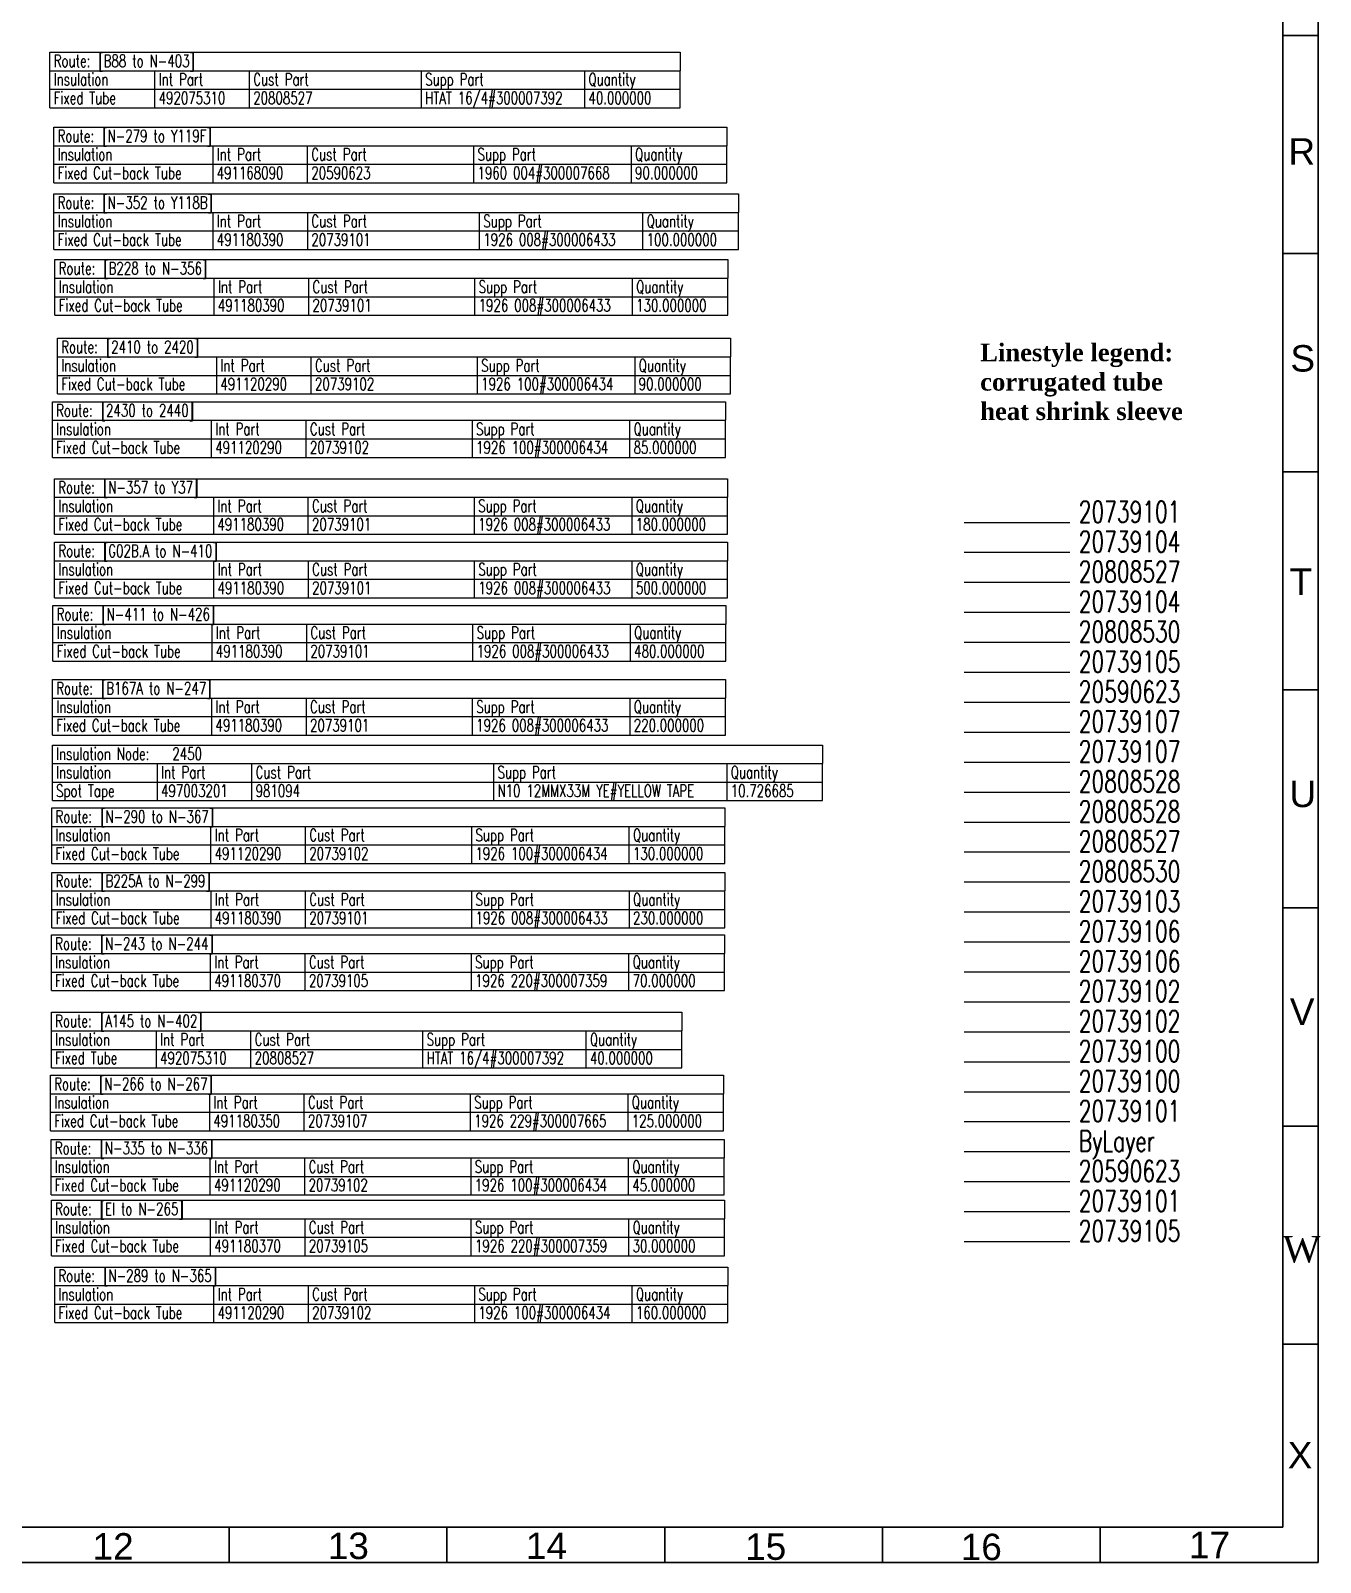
# Model space of a CAD drawing. Header units: millimetres. Extents: x -78 to 6757, y -2226 to 2184.
# Drawn here: x 4406 to 5138, y -873 to -4 of the extents above; entities that cross this region are included whole.
import ezdxf

# ---------------------------------------------------------------- set-up
doc = ezdxf.new("R2010")
doc.units = ezdxf.units.MM
doc.layers.add('Leoni-Framelayer', color=7, linetype='Continuous')
doc.styles.add('DEFAULT', font='simplex.shx', dxfattribs={"height": 3, "bigfont": 'bigfont.shx'})
doc.styles.add('HS-INSULATION-LEGEND', font='ROMANS.SHX', dxfattribs={"width": 0.7, "height": 12})
doc.styles.add('HS-TABLE-INSULATION', font='ROMANS.SHX', dxfattribs={"width": 0.7, "height": 7})
doc.styles.get("Standard").update_dxf_attribs({"font": 'TIMES.TTF'})
doc.linetypes.add('20590623', pattern='A,0.0001,-0.2,[132,ltypeshp.shx,S=0.2,R=0,X=-0.2,Y=0],-0.2', length=0.4001)
doc.linetypes.add('20739100', pattern='A,0.0001,-0.2,[132,ltypeshp.shx,S=0.2,R=0,X=-0.2,Y=0],-0.2', length=0.4001)
doc.linetypes.add('20739101', pattern='A,0.0001,-0.2,[132,ltypeshp.shx,S=0.2,R=0,X=-0.2,Y=0],-0.2', length=0.4001)
doc.linetypes.add('20739102', pattern='A,0.0001,-0.2,[132,ltypeshp.shx,S=0.2,R=0,X=-0.2,Y=0],-0.2', length=0.4001)
doc.linetypes.add('20739103', pattern='A,0.0001,-0.2,[132,ltypeshp.shx,S=0.2,R=0,X=-0.2,Y=0],-0.2', length=0.4001)
doc.linetypes.add('20739104', pattern='A,0.0001,-0.2,[132,ltypeshp.shx,S=0.2,R=0,X=-0.2,Y=0],-0.2', length=0.4001)
doc.linetypes.add('20739105', pattern='A,0.0001,-0.2,[132,ltypeshp.shx,S=0.2,R=0,X=-0.2,Y=0],-0.2', length=0.4001)
doc.linetypes.add('20739106', pattern='A,0.0001,-0.2,[132,ltypeshp.shx,S=0.2,R=0,X=-0.2,Y=0],-0.2', length=0.4001)
doc.linetypes.add('20739107', pattern='A,0.0001,-0.2,[132,ltypeshp.shx,S=0.2,R=0,X=-0.2,Y=0],-0.2', length=0.4001)
doc.linetypes.add('20808527', pattern='A,0.4,-0.2,["X",Standard,S=0.3,R=0,X=-0.1,Y=-0.15],-0.2', length=0.8)
doc.linetypes.add('20808528', pattern='A,0.4,-0.2,["X",Standard,S=0.3,R=0,X=-0.1,Y=-0.15],-0.2', length=0.8)
doc.linetypes.add('20808530', pattern='A,0.4,-0.2,["X",Standard,S=0.3,R=0,X=-0.1,Y=-0.15],-0.2', length=0.8)
doc.linetypes.add('ZIPPED_TUBE', pattern='A,0.0001,-0.25,["~",Standard,S=1,R=0,X=-0.3,Y=-0.6],-0.25', length=0.5001)

# ---------------------------------------------------------------- blocks, each defined once
blk = doc.blocks.new('3rd page_new')
at = {"color": 92, "linetype": 'Continuous'}
blk.add_lwpolyline([(5136.47, -873.03), (3036.47, -873.03), (3036.47, 2096.98), (5136.47, 2096.98), (5136.47, -873.03), (5136.47, -873.03)], dxfattribs=at)
at = {"layer": 'Leoni-Framelayer', "linetype": 'Continuous', "lineweight": 35}
for p, q in [((5136.47, -749.28), (5116.47, -749.28)), ((4518.82, -873.03), (4518.82, -853.03)), ((4642.35, -873.03), (4642.35, -853.03)), ((4765.88, -873.03), (4765.88, -853.03)), ((4889.41, -873.03), (4889.41, -853.03)), ((5012.94, -873.03), (5012.94, -853.03))]:
    blk.add_line(p, q, dxfattribs=at)
for points in [[(5136.47, -873.03), (5136.47, 2096.97), (3036.47, 2096.97), (3036.47, -873.03)], [(5116.47, -853.03), (5116.47, 2076.97), (3056.47, 2076.97), (3056.47, -853.03)]]:
    blk.add_lwpolyline(points, close=True, dxfattribs=at)
at = {"layer": 'Leoni-Framelayer', "linetype": 'Continuous', "lineweight": 35, "char_height": 15, "width": 1.6999}
for s, insert, attachment_point in [('W', (5116.45, -687.88), 1), ('{\\fArial|b0|i0|c0|p34;X}', (5119.29, -804.76), 1), ('{\\fArial|b0|i0|c0|p34;12}', (4464.7, -856.44), 3), ('{\\fArial|b0|i0|c0|p34;13}', (4574.79, -856.16), 1), ('{\\fArial|b0|i0|c0|p34;14}', (4710.46, -856.12), 3), ('{\\fArial|b0|i0|c0|p34;15}', (4834.82, -856.6), 3), ('{\\fArial|b0|i0|c0|p34;16}', (4957.11, -856.77), 3), ('{\\fArial|b0|i0|c0|p34;17}', (5086.56, -855.68), 3)]:
    blk.add_mtext(s, dxfattribs=dict(at, insert=insert, attachment_point=attachment_point))
blk = doc.blocks.new('3rd page_new1')
at = {"layer": 'Leoni-Framelayer', "linetype": 'Continuous', "lineweight": 35}
for p, q in [((5136.47, -254.28), (5116.47, -254.28)), ((5136.47, -378.03), (5116.47, -378.03)), ((5136.47, -501.78), (5116.47, -501.78)), ((5136.47, -625.53), (5116.47, -625.53))]:
    blk.add_line(p, q, dxfattribs=at)
at = {"linetype": 'ZIPPED_TUBE'}
blk.add_blockref('3rd page_new', (0, 0), dxfattribs=at)
blk.add_blockref('3rd page_new', (0, 0), dxfattribs=at)
at = {"layer": 'Leoni-Framelayer', "linetype": 'Continuous', "lineweight": 35, "char_height": 15, "width": 1.6999, "attachment_point": 1}
for s, insert in [('{\\fArial|b0|i0|c0|p34;T}', (5120.36, -309.14)), ('{\\fArial|b0|i0|c0|p34;U}', (5120.25, -429.57)), ('{\\fArial|b0|i0|c0|p34;V}', (5120.48, -553.09))]:
    blk.add_mtext(s, dxfattribs=dict(at, insert=insert))
blk = doc.blocks.new('3rdpage')
at = {"linetype": 'ZIPPED_TUBE'}
blk.add_blockref('3rd page_new1', (0, 0), dxfattribs=at)
blk = doc.blocks.new('3rdpage_')
at = {"layer": 'Leoni-Framelayer', "linetype": 'Continuous', "lineweight": 35}
for p, q in [((5136.47, -6.78), (5116.47, -6.78)), ((5136.47, -130.53), (5116.47, -130.53))]:
    blk.add_line(p, q, dxfattribs=at)
at = {"linetype": 'ZIPPED_TUBE'}
blk.add_blockref('3rdpage', (0, 0), dxfattribs=at)
at = {"layer": 'Leoni-Framelayer', "linetype": 'Continuous', "lineweight": 35, "char_height": 15, "width": 1.6999, "attachment_point": 1}
for s, insert in [('{\\fArial|b0|i0|c0|p34;R}', (5119.7, -65.08)), ('{\\fArial|b0|i0|c0|p34;S}', (5120.8, -182.47))]:
    blk.add_mtext(s, dxfattribs=dict(at, insert=insert))

msp = doc.modelspace()

# ---------------------------------------------------------------- linework, layer by layer
at = {"color": 7, "linetype": 'Continuous'}
for points in [[(4417.22, -26.79), (4417.22, -16.29)], [(4417.22, -16.29), (4774.73, -16.29)], [(4774.73, -16.29), (4774.73, -26.79)], [(4417.22, -26.79), (4774.73, -26.79)], [(4417.22, -47.79), (4417.22, -26.79)], [(4417.22, -47.79), (4417.22, -26.79)], [(4417.22, -26.79), (4774.73, -26.79)], [(4476.76, -47.79), (4476.76, -26.79)], [(4530.41, -47.79), (4530.41, -26.79)], [(4627.94, -47.79), (4627.94, -26.79)], [(4720.57, -47.79), (4720.57, -26.79)], [(4774.73, -47.79), (4774.73, -26.79)], [(4774.73, -47.79), (4774.73, -26.79)], [(4417.22, -37.29), (4774.73, -37.29)], [(4417.22, -47.79), (4774.73, -47.79)], [(4417.22, -47.79), (4774.73, -47.79)], [(4419.41, -69.34), (4419.41, -58.84)], [(4419.41, -58.84), (4801.14, -58.84)], [(4801.14, -58.84), (4801.14, -69.34)], [(4419.41, -69.34), (4801.14, -69.34)], [(4419.41, -90.34), (4419.41, -69.34)], [(4419.41, -90.34), (4419.41, -69.34)], [(4419.41, -69.34), (4801.14, -69.34)], [(4509.71, -90.34), (4509.71, -69.34)], [(4563.35, -90.34), (4563.35, -69.34)], [(4657.62, -90.34), (4657.62, -69.34)], [(4746.99, -90.34), (4746.99, -69.34)], [(4801.14, -90.34), (4801.14, -69.34)], [(4801.14, -90.34), (4801.14, -69.34)], [(4419.41, -79.84), (4801.14, -79.84)], [(4419.41, -90.34), (4801.14, -90.34)], [(4419.41, -90.34), (4801.14, -90.34)], [(4419.45, -107.2), (4419.45, -96.7)], [(4419.45, -96.7), (4807.72, -96.7)], [(4807.72, -96.7), (4807.72, -107.2)], [(4419.45, -107.2), (4807.72, -107.2)], [(4419.45, -128.2), (4419.45, -107.2)], [(4419.45, -128.2), (4419.45, -107.2)], [(4419.45, -107.2), (4807.72, -107.2)], [(4509.75, -128.2), (4509.75, -107.2)], [(4563.4, -128.2), (4563.4, -107.2)], [(4660.93, -128.2), (4660.93, -107.2)], [(4753.56, -128.2), (4753.56, -107.2)], [(4807.72, -128.2), (4807.72, -107.2)], [(4807.72, -128.2), (4807.72, -107.2)], [(4419.45, -117.7), (4807.72, -117.7)], [(4419.45, -128.2), (4807.72, -128.2)], [(4419.45, -128.2), (4807.72, -128.2)], [(4420.05, -144.47), (4420.05, -133.97)], [(4420.05, -133.97), (4801.79, -133.97)], [(4801.79, -133.97), (4801.79, -144.47)], [(4420.05, -144.47), (4801.79, -144.47)], [(4420.05, -165.47), (4420.05, -144.47)], [(4420.05, -165.47), (4420.05, -144.47)], [(4420.05, -144.47), (4801.79, -144.47)], [(4510.35, -165.47), (4510.35, -144.47)], [(4564, -165.47), (4564, -144.47)], [(4658.26, -165.47), (4658.26, -144.47)], [(4747.63, -165.47), (4747.63, -144.47)], [(4801.79, -165.47), (4801.79, -144.47)], [(4801.79, -165.47), (4801.79, -144.47)], [(4420.05, -154.97), (4801.79, -154.97)], [(4420.05, -165.47), (4801.79, -165.47)], [(4420.05, -165.47), (4801.79, -165.47)], [(4421.49, -189.1), (4421.49, -178.6)], [(4421.49, -178.6), (4803.23, -178.6)], [(4803.23, -178.6), (4803.23, -189.1)], [(4421.49, -189.1), (4803.23, -189.1)], [(4421.49, -210.1), (4421.49, -189.1)], [(4421.49, -210.1), (4421.49, -189.1)], [(4421.49, -189.1), (4803.23, -189.1)], [(4511.79, -210.1), (4511.79, -189.1)], [(4565.44, -210.1), (4565.44, -189.1)], [(4659.7, -210.1), (4659.7, -189.1)], [(4749.07, -210.1), (4749.07, -189.1)], [(4803.23, -210.1), (4803.23, -189.1)], [(4803.23, -210.1), (4803.23, -189.1)], [(4421.49, -199.6), (4803.23, -199.6)], [(4418.59, -225.12), (4418.59, -214.62)], [(4418.59, -214.62), (4800.32, -214.62)], [(4421.49, -210.1), (4803.23, -210.1)], [(4421.49, -210.1), (4803.23, -210.1)], [(4800.32, -214.62), (4800.32, -225.12)], [(4418.59, -225.12), (4800.32, -225.12)], [(4418.59, -246.12), (4418.59, -225.12)], [(4418.59, -246.12), (4418.59, -225.12)], [(4418.59, -225.12), (4800.32, -225.12)], [(4508.89, -246.12), (4508.89, -225.12)], [(4562.53, -246.12), (4562.53, -225.12)], [(4656.8, -246.12), (4656.8, -225.12)], [(4746.16, -246.12), (4746.16, -225.12)], [(4800.32, -246.12), (4800.32, -225.12)], [(4800.32, -246.12), (4800.32, -225.12)], [(4418.59, -235.62), (4800.32, -235.62)], [(4418.59, -246.12), (4800.32, -246.12)], [(4418.59, -246.12), (4800.32, -246.12)], [(4419.8, -268.75), (4419.8, -258.25)], [(4419.8, -258.25), (4801.54, -258.25)], [(4801.54, -258.25), (4801.54, -268.75)], [(4419.8, -268.75), (4801.54, -268.75)], [(4419.8, -289.75), (4419.8, -268.75)], [(4419.8, -289.75), (4419.8, -268.75)], [(4419.8, -268.75), (4801.54, -268.75)], [(4510.1, -289.75), (4510.1, -268.75)], [(4563.75, -289.75), (4563.75, -268.75)], [(4658.01, -289.75), (4658.01, -268.75)], [(4747.38, -289.75), (4747.38, -268.75)], [(4801.54, -289.75), (4801.54, -268.75)], [(4801.54, -289.75), (4801.54, -268.75)], [(4419.8, -279.25), (4801.54, -279.25)], [(4419.8, -289.75), (4801.54, -289.75)], [(4419.8, -289.75), (4801.54, -289.75)], [(4419.87, -304.79), (4419.87, -294.29)], [(4419.87, -294.29), (4801.61, -294.29)], [(4801.61, -294.29), (4801.61, -304.79)], [(4419.87, -304.79), (4801.61, -304.79)], [(4419.87, -325.79), (4419.87, -304.79)], [(4419.87, -325.79), (4419.87, -304.79)], [(4419.87, -304.79), (4801.61, -304.79)], [(4510.17, -325.79), (4510.17, -304.79)], [(4563.82, -325.79), (4563.82, -304.79)], [(4658.08, -325.79), (4658.08, -304.79)], [(4747.45, -325.79), (4747.45, -304.79)], [(4801.61, -325.79), (4801.61, -304.79)], [(4801.61, -325.79), (4801.61, -304.79)], [(4419.87, -315.29), (4801.61, -315.29)], [(4418.9, -340.7), (4418.9, -330.2)], [(4418.9, -330.2), (4800.63, -330.2)], [(4419.87, -325.79), (4801.61, -325.79)], [(4419.87, -325.79), (4801.61, -325.79)], [(4800.63, -330.2), (4800.63, -340.7)], [(4418.9, -340.7), (4800.63, -340.7)], [(4418.9, -361.7), (4418.9, -340.7)], [(4418.9, -361.7), (4418.9, -340.7)], [(4418.9, -340.7), (4800.63, -340.7)], [(4509.2, -361.7), (4509.2, -340.7)], [(4562.84, -361.7), (4562.84, -340.7)], [(4657.11, -361.7), (4657.11, -340.7)], [(4746.47, -361.7), (4746.47, -340.7)], [(4800.63, -361.7), (4800.63, -340.7)], [(4800.63, -361.7), (4800.63, -340.7)], [(4418.9, -351.2), (4800.63, -351.2)], [(4418.9, -361.7), (4800.63, -361.7)], [(4418.9, -361.7), (4800.63, -361.7)], [(4418.7, -382.73), (4418.7, -372.23)], [(4418.7, -372.23), (4800.43, -372.23)], [(4800.43, -372.23), (4800.43, -382.73)], [(4418.7, -382.73), (4800.43, -382.73)], [(4418.7, -403.73), (4418.7, -382.73)], [(4418.7, -403.73), (4418.7, -382.73)], [(4418.7, -382.73), (4800.43, -382.73)], [(4509, -403.73), (4509, -382.73)], [(4562.64, -403.73), (4562.64, -382.73)], [(4656.91, -403.73), (4656.91, -382.73)], [(4746.27, -403.73), (4746.27, -382.73)], [(4800.43, -403.73), (4800.43, -382.73)], [(4800.43, -403.73), (4800.43, -382.73)], [(4418.7, -393.23), (4800.43, -393.23)], [(4418.7, -403.73), (4800.43, -403.73)], [(4418.7, -403.73), (4800.43, -403.73)], [(4418.58, -419.9), (4418.58, -409.4)], [(4418.58, -409.4), (4855.43, -409.4)], [(4855.43, -409.4), (4855.43, -419.9)], [(4418.58, -419.9), (4855.43, -419.9)], [(4418.58, -440.9), (4418.58, -419.9)], [(4418.58, -440.9), (4418.58, -419.9)], [(4418.58, -419.9), (4855.43, -419.9)], [(4478.13, -440.9), (4478.13, -419.9)], [(4531.77, -440.9), (4531.77, -419.9)], [(4668.97, -440.9), (4668.97, -419.9)], [(4801.27, -440.9), (4801.27, -419.9)], [(4855.43, -440.9), (4855.43, -419.9)], [(4855.43, -440.9), (4855.43, -419.9)], [(4418.58, -430.4), (4855.43, -430.4)], [(4418.58, -440.9), (4855.43, -440.9)], [(4418.58, -440.9), (4855.43, -440.9)], [(4418.24, -455.5), (4418.24, -445)], [(4418.24, -445), (4799.97, -445)], [(4799.97, -445), (4799.97, -455.5)], [(4418.24, -455.5), (4799.97, -455.5)], [(4418.24, -476.5), (4418.24, -455.5)], [(4418.24, -476.5), (4418.24, -455.5)], [(4418.24, -455.5), (4799.97, -455.5)], [(4508.54, -476.5), (4508.54, -455.5)], [(4562.18, -476.5), (4562.18, -455.5)], [(4656.45, -476.5), (4656.45, -455.5)], [(4745.81, -476.5), (4745.81, -455.5)], [(4799.97, -476.5), (4799.97, -455.5)], [(4799.97, -476.5), (4799.97, -455.5)], [(4418.24, -466), (4799.97, -466)], [(4418.24, -476.5), (4799.97, -476.5)], [(4418.24, -476.5), (4799.97, -476.5)], [(4418.27, -492.06), (4418.27, -481.56)], [(4418.27, -481.56), (4800, -481.56)], [(4800, -481.56), (4800, -492.06)], [(4418.27, -492.06), (4800, -492.06)], [(4418.27, -513.06), (4418.27, -492.06)], [(4418.27, -513.06), (4418.27, -492.06)], [(4418.27, -492.06), (4800, -492.06)], [(4508.57, -513.06), (4508.57, -492.06)], [(4562.21, -513.06), (4562.21, -492.06)], [(4656.48, -513.06), (4656.48, -492.06)], [(4745.84, -513.06), (4745.84, -492.06)], [(4800, -513.06), (4800, -492.06)], [(4800, -513.06), (4800, -492.06)], [(4418.27, -502.56), (4800, -502.56)], [(4418.05, -527.61), (4418.05, -517.11)], [(4418.05, -517.11), (4799.79, -517.11)], [(4418.27, -513.06), (4800, -513.06)], [(4418.27, -513.06), (4800, -513.06)], [(4799.79, -517.11), (4799.79, -527.61)], [(4418.05, -527.61), (4799.79, -527.61)], [(4418.05, -548.61), (4418.05, -527.61)], [(4418.05, -548.61), (4418.05, -527.61)], [(4418.05, -527.61), (4799.79, -527.61)], [(4508.35, -548.61), (4508.35, -527.61)], [(4562, -548.61), (4562, -527.61)], [(4656.26, -548.61), (4656.26, -527.61)], [(4745.63, -548.61), (4745.63, -527.61)], [(4799.79, -548.61), (4799.79, -527.61)], [(4799.79, -548.61), (4799.79, -527.61)], [(4418.05, -538.11), (4799.79, -538.11)], [(4418.05, -548.61), (4799.79, -548.61)], [(4418.05, -548.61), (4799.79, -548.61)], [(4418.04, -571.48), (4418.04, -560.98)], [(4418.04, -560.98), (4775.55, -560.98)], [(4775.55, -560.98), (4775.55, -571.48)], [(4418.04, -571.48), (4775.55, -571.48)], [(4418.04, -592.48), (4418.04, -571.48)], [(4418.04, -592.48), (4418.04, -571.48)], [(4418.04, -571.48), (4775.55, -571.48)], [(4477.58, -592.48), (4477.58, -571.48)], [(4531.23, -592.48), (4531.23, -571.48)], [(4628.76, -592.48), (4628.76, -571.48)], [(4721.39, -592.48), (4721.39, -571.48)], [(4775.55, -592.48), (4775.55, -571.48)], [(4775.55, -592.48), (4775.55, -571.48)], [(4418.04, -581.98), (4775.55, -581.98)], [(4417.53, -607.18), (4417.53, -596.68)], [(4417.53, -596.68), (4799.26, -596.68)], [(4418.04, -592.48), (4775.55, -592.48)], [(4418.04, -592.48), (4775.55, -592.48)], [(4799.26, -596.68), (4799.26, -607.18)], [(4417.53, -607.18), (4799.26, -607.18)], [(4417.53, -628.18), (4417.53, -607.18)], [(4417.53, -628.18), (4417.53, -607.18)], [(4417.53, -607.18), (4799.26, -607.18)], [(4507.83, -628.18), (4507.83, -607.18)], [(4561.47, -628.18), (4561.47, -607.18)], [(4655.74, -628.18), (4655.74, -607.18)], [(4745.1, -628.18), (4745.1, -607.18)], [(4799.26, -628.18), (4799.26, -607.18)], [(4799.26, -628.18), (4799.26, -607.18)], [(4417.53, -617.68), (4799.26, -617.68)], [(4417.53, -628.18), (4799.26, -628.18)], [(4417.53, -628.18), (4799.26, -628.18)], [(4417.86, -643.6), (4417.86, -633.1)], [(4417.86, -633.1), (4799.59, -633.1)], [(4799.59, -633.1), (4799.59, -643.6)], [(4417.86, -643.6), (4799.59, -643.6)], [(4417.86, -664.6), (4417.86, -643.6)], [(4417.86, -664.6), (4417.86, -643.6)], [(4417.86, -643.6), (4799.59, -643.6)], [(4508.16, -664.6), (4508.16, -643.6)], [(4561.8, -664.6), (4561.8, -643.6)], [(4656.07, -664.6), (4656.07, -643.6)], [(4745.43, -664.6), (4745.43, -643.6)], [(4799.59, -664.6), (4799.59, -643.6)], [(4799.59, -664.6), (4799.59, -643.6)], [(4417.86, -654.1), (4799.59, -654.1)], [(4417.86, -664.6), (4799.59, -664.6)], [(4417.86, -664.6), (4799.59, -664.6)], [(4417.99, -678.08), (4417.99, -667.58)], [(4417.99, -667.58), (4799.72, -667.58)], [(4799.72, -667.58), (4799.72, -678.08)], [(4417.99, -678.08), (4799.72, -678.08)], [(4417.99, -699.08), (4417.99, -678.08)], [(4417.99, -699.08), (4417.99, -678.08)], [(4417.99, -678.08), (4799.72, -678.08)], [(4508.29, -699.08), (4508.29, -678.08)], [(4561.93, -699.08), (4561.93, -678.08)], [(4656.2, -699.08), (4656.2, -678.08)], [(4745.57, -699.08), (4745.57, -678.08)], [(4799.72, -699.08), (4799.72, -678.08)], [(4799.72, -699.08), (4799.72, -678.08)], [(4417.99, -688.58), (4799.72, -688.58)], [(4417.99, -699.08), (4799.72, -699.08)], [(4417.99, -699.08), (4799.72, -699.08)], [(4419.9, -716), (4419.9, -705.5)], [(4419.9, -705.5), (4801.63, -705.5)], [(4801.63, -705.5), (4801.63, -716)], [(4419.9, -716), (4801.63, -716)], [(4419.9, -737), (4419.9, -716)], [(4419.9, -737), (4419.9, -716)], [(4419.9, -716), (4801.63, -716)], [(4510.2, -737), (4510.2, -716)], [(4563.84, -737), (4563.84, -716)], [(4658.11, -737), (4658.11, -716)], [(4747.48, -737), (4747.48, -716)], [(4801.63, -737), (4801.63, -716)], [(4801.63, -737), (4801.63, -716)], [(4419.9, -726.5), (4801.63, -726.5)], [(4419.9, -737), (4801.63, -737)], [(4419.9, -737), (4801.63, -737)]]:
    msp.add_lwpolyline(points, dxfattribs=at)
at = {"color": 7, "linetype": '20739101', "ltscale": 8}
for points in [[(4935.77, -283.01), (4995.77, -283.01)], [(4935.77, -623.01), (4995.77, -623.01)], [(4935.77, -674.01), (4995.77, -674.01)]]:
    msp.add_lwpolyline(points, dxfattribs=at)
at = {"color": 7, "linetype": '20739104', "ltscale": 8}
for points in [[(4935.77, -300.01), (4995.77, -300.01)], [(4935.77, -334.01), (4995.77, -334.01)]]:
    msp.add_lwpolyline(points, dxfattribs=at)
at = {"color": 7, "linetype": '20808527', "ltscale": 8}
for points in [[(4935.77, -317.01), (4995.77, -317.01)], [(4935.77, -470.01), (4995.77, -470.01)]]:
    msp.add_lwpolyline(points, dxfattribs=at)
at = {"color": 7, "linetype": '20808530', "ltscale": 8}
for points in [[(4935.77, -351.01), (4995.77, -351.01)], [(4935.77, -487.01), (4995.77, -487.01)]]:
    msp.add_lwpolyline(points, dxfattribs=at)
at = {"color": 7, "linetype": '20739105', "ltscale": 8}
for points in [[(4935.77, -368.01), (4995.77, -368.01)], [(4935.77, -691.01), (4995.77, -691.01)]]:
    msp.add_lwpolyline(points, dxfattribs=at)
at = {"color": 7, "linetype": '20590623', "ltscale": 8}
for points in [[(4935.77, -385.01), (4995.77, -385.01)], [(4935.77, -657.01), (4995.77, -657.01)]]:
    msp.add_lwpolyline(points, dxfattribs=at)
at = {"color": 7, "linetype": '20739107', "ltscale": 8}
for points in [[(4935.77, -402.01), (4995.77, -402.01)], [(4935.77, -419.01), (4995.77, -419.01)]]:
    msp.add_lwpolyline(points, dxfattribs=at)
at = {"color": 7, "linetype": '20808528', "ltscale": 8}
for points in [[(4935.77, -436.01), (4995.77, -436.01)], [(4935.77, -453.01), (4995.77, -453.01)]]:
    msp.add_lwpolyline(points, dxfattribs=at)
at = {"color": 7, "linetype": '20739103', "ltscale": 8}
msp.add_lwpolyline([(4935.77, -504.01), (4995.77, -504.01)], dxfattribs=at)
at = {"color": 7, "linetype": '20739106', "ltscale": 8}
for points in [[(4935.77, -521.01), (4995.77, -521.01)], [(4935.77, -538.01), (4995.77, -538.01)]]:
    msp.add_lwpolyline(points, dxfattribs=at)
at = {"color": 7, "linetype": '20739102', "ltscale": 8}
for points in [[(4935.77, -555.01), (4995.77, -555.01)], [(4935.77, -572.01), (4995.77, -572.01)]]:
    msp.add_lwpolyline(points, dxfattribs=at)
at = {"color": 7, "linetype": '20739100', "ltscale": 8}
for points in [[(4935.77, -589.01), (4995.77, -589.01)], [(4935.77, -606.01), (4995.77, -606.01)]]:
    msp.add_lwpolyline(points, dxfattribs=at)
at = {"color": 7, "ltscale": 8}
msp.add_lwpolyline([(4935.77, -640.01), (4995.77, -640.01)], dxfattribs=at)
at = {"layer": 'Leoni-Framelayer', "linetype": 'Continuous', "lineweight": 35}
msp.add_line((5116.47, -743.9), (5116.47, -743.9), dxfattribs=at)

# ---------------------------------------------------------------- block references
at = {"linetype": 'ZIPPED_TUBE'}
msp.add_blockref('3rdpage_', (0, 0), dxfattribs=at)

# ---------------------------------------------------------------- texts
at = {"color": 92, "linetype": 'Continuous', "style": 'HS-TABLE-INSULATION', "width": 0.7}
for s, p in [('[B88 to N-403]', (4444.73, -24.69)), ('Fixed Tube ', (4419.32, -45.69)), ('492075310 ', (4478.86, -45.69)), ('20808527 ', (4532.51, -45.69)), ('HTAT 16/4#300007392 ', (4630.04, -45.69)), ('40.000000 ', (4722.67, -45.69)), ('[N-279 to Y119F]', (4446.92, -67.24)), ('Fixed Cut-back Tube ', (4421.51, -88.24)), ('491168090 ', (4511.81, -88.24)), ('20590623 ', (4565.45, -88.24)), ('1960 004#300007668 ', (4659.72, -88.24)), ('90.000000 ', (4749.09, -88.24)), ('[N-352 to Y118B]', (4446.96, -105.1)), ('Fixed Cut-back Tube ', (4421.55, -126.1)), ('491180390 ', (4511.85, -126.1)), ('20739101 ', (4565.5, -126.1)), ('1926 008#300006433 ', (4663.03, -126.1)), ('100.000000 ', (4755.66, -126.1)), ('[B228 to N-356]', (4447.56, -142.37)), ('Fixed Cut-back Tube ', (4422.15, -163.37)), ('491180390 ', (4512.45, -163.37)), ('20739101 ', (4566.1, -163.37)), ('1926 008#300006433 ', (4660.36, -163.37)), ('130.000000 ', (4749.73, -163.37)), ('[2410 to 2420]', (4449, -187)), ('1926 100#300006434 ', (4661.8, -208)), ('Fixed Cut-back Tube ', (4423.59, -208)), ('491120290 ', (4513.89, -208)), ('20739102 ', (4567.54, -208)), ('90.000000 ', (4751.17, -208)), ('[2430 to 2440]', (4446.1, -223.02)), ('Fixed Cut-back Tube ', (4420.69, -244.02)), ('491120290 ', (4510.99, -244.02)), ('20739102 ', (4564.63, -244.02)), ('1926 100#300006434 ', (4658.9, -244.02)), ('85.000000 ', (4748.26, -244.02)), ('[N-357 to Y37]', (4447.31, -266.65)), ('Fixed Cut-back Tube ', (4421.9, -287.65)), ('491180390 ', (4512.2, -287.65)), ('20739101 ', (4565.85, -287.65)), ('1926 008#300006433 ', (4660.11, -287.65)), ('180.000000 ', (4749.48, -287.65)), ('[G02B.A to N-410]', (4447.38, -302.69)), ('Fixed Cut-back Tube ', (4421.97, -323.69)), ('491180390 ', (4512.27, -323.69)), ('20739101 ', (4565.92, -323.69)), ('1926 008#300006433 ', (4660.18, -323.69)), ('500.000000 ', (4749.55, -323.69)), ('[N-411 to N-426]', (4446.41, -338.6)), ('Fixed Cut-back Tube ', (4421, -359.6)), ('491180390 ', (4511.3, -359.6)), ('20739101 ', (4564.94, -359.6)), ('1926 008#300006433 ', (4659.21, -359.6)), ('480.000000 ', (4748.57, -359.6)), ('[B167A to N-247]', (4446.21, -380.63)), ('Fixed Cut-back Tube ', (4420.8, -401.63)), ('491180390 ', (4511.1, -401.63)), ('20739101 ', (4564.74, -401.63)), ('1926 008#300006433 ', (4659.01, -401.63)), ('220.000000 ', (4748.37, -401.63)), ('2450', (4486.65, -417.8)), ('Spot Tape ', (4420.68, -438.8)), ('497003201 ', (4480.23, -438.8)), ('981094 ', (4533.87, -438.8)), ('N10 12MMX33M YE#YELLOW TAPE ', (4671.07, -438.8)), ('10.726685 ', (4803.37, -438.8)), ('[N-290 to N-367]', (4445.75, -453.4)), ('Fixed Cut-back Tube ', (4420.34, -474.4)), ('491120290 ', (4510.64, -474.4)), ('20739102 ', (4564.28, -474.4)), ('1926 100#300006434 ', (4658.55, -474.4)), ('130.000000 ', (4747.91, -474.4)), ('[B225A to N-299]', (4445.78, -489.96)), ('Fixed Cut-back Tube ', (4420.37, -510.96)), ('491180390 ', (4510.67, -510.96)), ('20739101 ', (4564.31, -510.96)), ('1926 008#300006433 ', (4658.58, -510.96)), ('230.000000 ', (4747.94, -510.96)), ('[N-243 to N-244]', (4445.56, -525.51)), ('1926 220#300007359 ', (4658.36, -546.51)), ('Fixed Cut-back Tube ', (4420.15, -546.51)), ('491180370 ', (4510.45, -546.51)), ('20739105 ', (4564.1, -546.51)), ('70.000000 ', (4747.73, -546.51)), ('[A145 to N-402]', (4445.55, -569.38)), ('HTAT 16/4#300007392 ', (4630.86, -590.38)), ('Fixed Tube ', (4420.14, -590.38)), ('492075310 ', (4479.68, -590.38)), ('20808527 ', (4533.33, -590.38)), ('40.000000 ', (4723.49, -590.38)), ('[N-266 to N-267]', (4445.04, -605.08)), ('Fixed Cut-back Tube ', (4419.63, -626.08)), ('491180350 ', (4509.93, -626.08)), ('20739107 ', (4563.57, -626.08)), ('1926 229#300007665 ', (4657.84, -626.08)), ('125.000000 ', (4747.2, -626.08)), ('[N-335 to N-336]', (4445.37, -641.5)), ('Fixed Cut-back Tube ', (4419.96, -662.5)), ('491120290 ', (4510.26, -662.5)), ('20739102 ', (4563.9, -662.5)), ('1926 100#300006434 ', (4658.17, -662.5)), ('45.000000 ', (4747.53, -662.5)), ('[EI to N-265]', (4445.5, -675.98)), ('Fixed Cut-back Tube ', (4420.09, -696.98)), ('491180370 ', (4510.39, -696.98)), ('20739105 ', (4564.03, -696.98)), ('1926 220#300007359 ', (4658.3, -696.98)), ('30.000000 ', (4747.67, -696.98)), ('[N-289 to N-365]', (4447.41, -713.9)), ('Fixed Cut-back Tube ', (4422, -734.9)), ('491120290 ', (4512.3, -734.9)), ('20739102 ', (4565.94, -734.9)), ('1926 100#300006434 ', (4660.21, -734.9)), ('160.000000 ', (4749.58, -734.9))]:
    msp.add_text(s, height=7, dxfattribs=at).set_placement(p)
at = {"color": 7, "linetype": 'Continuous', "style": 'HS-TABLE-INSULATION', "width": 0.7}
for s, p in [('Route:', (4419.32, -24.69)), ('Route:', (4421.51, -67.24)), ('Route:', (4421.55, -105.1)), ('Route:', (4422.15, -142.37)), ('Route:', (4423.59, -187)), ('Route:', (4420.69, -223.02)), ('Route:', (4421.9, -266.65)), ('Route:', (4421.97, -302.69)), ('Route:', (4421, -338.6)), ('Route:', (4420.8, -380.63)), ('Insulation Node:', (4420.68, -417.8)), ('Route:', (4420.34, -453.4)), ('Route:', (4420.37, -489.96)), ('Route:', (4420.15, -525.51)), ('Route:', (4420.14, -569.38)), ('Route:', (4419.63, -605.08)), ('Route:', (4419.96, -641.5)), ('Route:', (4420.09, -675.98)), ('Route:', (4422, -713.9))]:
    msp.add_text(s, height=7, dxfattribs=at).set_placement(p)
at = {"color": 1, "linetype": 'Continuous', "style": 'HS-TABLE-INSULATION', "width": 0.7}
for s, p in [('Insulation', (4419.32, -35.19)), ('Int Part', (4478.86, -35.19)), ('Cust Part', (4532.51, -35.19)), ('Supp Part', (4630.04, -35.19)), ('Quantity', (4722.67, -35.19)), ('Insulation', (4421.51, -77.74)), ('Int Part', (4511.81, -77.74)), ('Cust Part', (4565.45, -77.74)), ('Supp Part', (4659.72, -77.74)), ('Quantity', (4749.09, -77.74)), ('Insulation', (4421.55, -115.6)), ('Int Part', (4511.85, -115.6)), ('Cust Part', (4565.5, -115.6)), ('Supp Part', (4663.03, -115.6)), ('Quantity', (4755.66, -115.6)), ('Insulation', (4422.15, -152.87)), ('Int Part', (4512.45, -152.87)), ('Cust Part', (4566.1, -152.87)), ('Supp Part', (4660.36, -152.87)), ('Quantity', (4749.73, -152.87)), ('Insulation', (4423.59, -197.5)), ('Int Part', (4513.89, -197.5)), ('Cust Part', (4567.54, -197.5)), ('Supp Part', (4661.8, -197.5)), ('Quantity', (4751.17, -197.5)), ('Insulation', (4420.69, -233.52)), ('Int Part', (4510.99, -233.52)), ('Cust Part', (4564.63, -233.52)), ('Supp Part', (4658.9, -233.52)), ('Quantity', (4748.26, -233.52)), ('Insulation', (4421.9, -277.15)), ('Int Part', (4512.2, -277.15)), ('Cust Part', (4565.85, -277.15)), ('Supp Part', (4660.11, -277.15)), ('Quantity', (4749.48, -277.15)), ('Insulation', (4421.97, -313.19)), ('Int Part', (4512.27, -313.19)), ('Cust Part', (4565.92, -313.19)), ('Supp Part', (4660.18, -313.19)), ('Quantity', (4749.55, -313.19)), ('Insulation', (4421, -349.1)), ('Int Part', (4511.3, -349.1)), ('Cust Part', (4564.94, -349.1)), ('Supp Part', (4659.21, -349.1)), ('Quantity', (4748.57, -349.1)), ('Insulation', (4420.8, -391.13)), ('Int Part', (4511.1, -391.13)), ('Cust Part', (4564.74, -391.13)), ('Supp Part', (4659.01, -391.13)), ('Quantity', (4748.37, -391.13)), ('Insulation', (4420.68, -428.3)), ('Int Part', (4480.23, -428.3)), ('Cust Part', (4533.87, -428.3)), ('Supp Part', (4671.07, -428.3)), ('Quantity', (4803.37, -428.3)), ('Insulation', (4420.34, -463.9)), ('Int Part', (4510.64, -463.9)), ('Cust Part', (4564.28, -463.9)), ('Supp Part', (4658.55, -463.9)), ('Quantity', (4747.91, -463.9)), ('Insulation', (4420.37, -500.46)), ('Int Part', (4510.67, -500.46)), ('Cust Part', (4564.31, -500.46)), ('Supp Part', (4658.58, -500.46)), ('Quantity', (4747.94, -500.46)), ('Insulation', (4420.15, -536.01)), ('Int Part', (4510.45, -536.01)), ('Cust Part', (4564.1, -536.01)), ('Supp Part', (4658.36, -536.01)), ('Quantity', (4747.73, -536.01)), ('Insulation', (4420.14, -579.88)), ('Int Part', (4479.68, -579.88)), ('Cust Part', (4533.33, -579.88)), ('Supp Part', (4630.86, -579.88)), ('Quantity', (4723.49, -579.88)), ('Insulation', (4419.63, -615.58)), ('Quantity', (4747.2, -615.58)), ('Int Part', (4509.93, -615.58)), ('Cust Part', (4563.57, -615.58)), ('Supp Part', (4657.84, -615.58)), ('Insulation', (4419.96, -652)), ('Int Part', (4510.26, -652)), ('Cust Part', (4563.9, -652)), ('Supp Part', (4658.17, -652)), ('Quantity', (4747.53, -652)), ('Insulation', (4420.09, -686.48)), ('Int Part', (4510.39, -686.48)), ('Cust Part', (4564.03, -686.48)), ('Supp Part', (4658.3, -686.48)), ('Quantity', (4747.67, -686.48)), ('Insulation', (4422, -724.4)), ('Int Part', (4512.3, -724.4)), ('Cust Part', (4565.94, -724.4)), ('Supp Part', (4660.21, -724.4)), ('Quantity', (4749.58, -724.4))]:
    msp.add_text(s, height=7, dxfattribs=at).set_placement(p)
at = {"color": 7, "linetype": '20739101', "ltscale": 8, "style": 'HS-INSULATION-LEGEND', "width": 0.7}
for p in [(5000.77, -283.01), (5000.77, -623.01), (5000.77, -674.01)]:
    msp.add_text('20739101', height=12, dxfattribs=at).set_placement(p)
at = {"color": 7, "linetype": '20739104', "ltscale": 8, "style": 'HS-INSULATION-LEGEND', "width": 0.7}
for p in [(5000.77, -300.01), (5000.77, -334.01)]:
    msp.add_text('20739104', height=12, dxfattribs=at).set_placement(p)
at = {"color": 7, "linetype": '20808527', "ltscale": 8, "style": 'HS-INSULATION-LEGEND', "width": 0.7}
for p in [(5000.77, -317.01), (5000.77, -470.01)]:
    msp.add_text('20808527', height=12, dxfattribs=at).set_placement(p)
at = {"color": 7, "linetype": '20808530', "ltscale": 8, "style": 'HS-INSULATION-LEGEND', "width": 0.7}
for p in [(5000.77, -351.01), (5000.77, -487.01)]:
    msp.add_text('20808530', height=12, dxfattribs=at).set_placement(p)
at = {"color": 7, "linetype": '20739105', "ltscale": 8, "style": 'HS-INSULATION-LEGEND', "width": 0.7}
for p in [(5000.77, -368.01), (5000.77, -691.01)]:
    msp.add_text('20739105', height=12, dxfattribs=at).set_placement(p)
at = {"color": 7, "linetype": '20590623', "ltscale": 8, "style": 'HS-INSULATION-LEGEND', "width": 0.7}
for p in [(5000.77, -385.01), (5000.77, -657.01)]:
    msp.add_text('20590623', height=12, dxfattribs=at).set_placement(p)
at = {"color": 7, "linetype": '20739107', "ltscale": 8, "style": 'HS-INSULATION-LEGEND', "width": 0.7}
for p in [(5000.77, -402.01), (5000.77, -419.01)]:
    msp.add_text('20739107', height=12, dxfattribs=at).set_placement(p)
at = {"color": 7, "linetype": '20808528', "ltscale": 8, "style": 'HS-INSULATION-LEGEND', "width": 0.7}
for p in [(5000.77, -436.01), (5000.77, -453.01)]:
    msp.add_text('20808528', height=12, dxfattribs=at).set_placement(p)
at = {"color": 7, "linetype": '20739103', "ltscale": 8, "style": 'HS-INSULATION-LEGEND', "width": 0.7}
msp.add_text('20739103', height=12, dxfattribs=at).set_placement((5000.77, -504.01))
at = {"color": 7, "linetype": '20739106', "ltscale": 8, "style": 'HS-INSULATION-LEGEND', "width": 0.7}
for p in [(5000.77, -521.01), (5000.77, -538.01)]:
    msp.add_text('20739106', height=12, dxfattribs=at).set_placement(p)
at = {"color": 7, "linetype": '20739102', "ltscale": 8, "style": 'HS-INSULATION-LEGEND', "width": 0.7}
for p in [(5000.77, -555.01), (5000.77, -572.01)]:
    msp.add_text('20739102', height=12, dxfattribs=at).set_placement(p)
at = {"color": 7, "linetype": '20739100', "ltscale": 8, "style": 'HS-INSULATION-LEGEND', "width": 0.7}
for p in [(5000.77, -589.01), (5000.77, -606.01)]:
    msp.add_text('20739100', height=12, dxfattribs=at).set_placement(p)
at = {"color": 7, "ltscale": 8, "style": 'HS-INSULATION-LEGEND', "width": 0.7}
msp.add_text('ByLayer', height=12, dxfattribs=at).set_placement((5000.77, -640.01))
at = {"layer": 'Leoni-Framelayer', "color": 1, "insert": (4944.84, -181.6), "char_height": 10, "width": 1514.6709, "attachment_point": 1, "style": 'DEFAULT'}
msp.add_mtext('{\\fTimes New Roman|b1|i0|c0|p18;Linestyle legend: \\Pcorrugated tube\\Pheat shrink sleeve}', dxfattribs=at)

doc.saveas('drawing.dxf')
